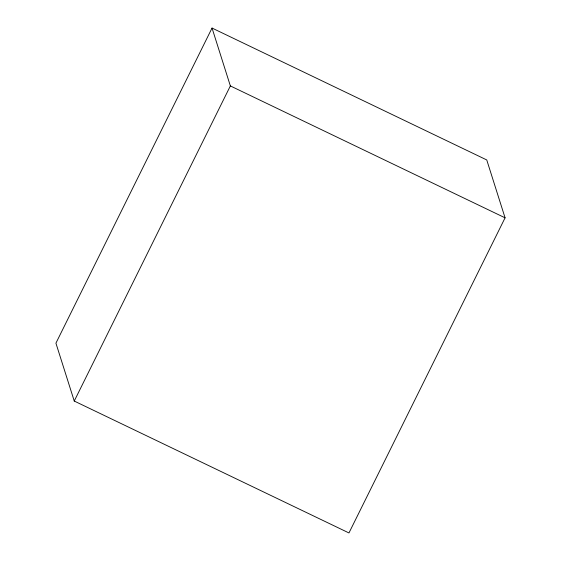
<?xml version="1.0" encoding="UTF-8"?>
<svg xmlns="http://www.w3.org/2000/svg" width="561" height="561" viewBox="0 0 561 561"><rect width="100%" height="100%" fill="white"/><g stroke="black" fill="none" stroke-linecap="round" stroke-linejoin="round"><path stroke-width="0.84" d="M212.037 28.05L55.925 343.171L74.248 401.052L348.963 532.95L505.075 217.829L486.752 159.948L212.037 28.05L230.361 85.924L74.248 401.052M230.361 85.924L505.075 217.829"/></g></svg>
